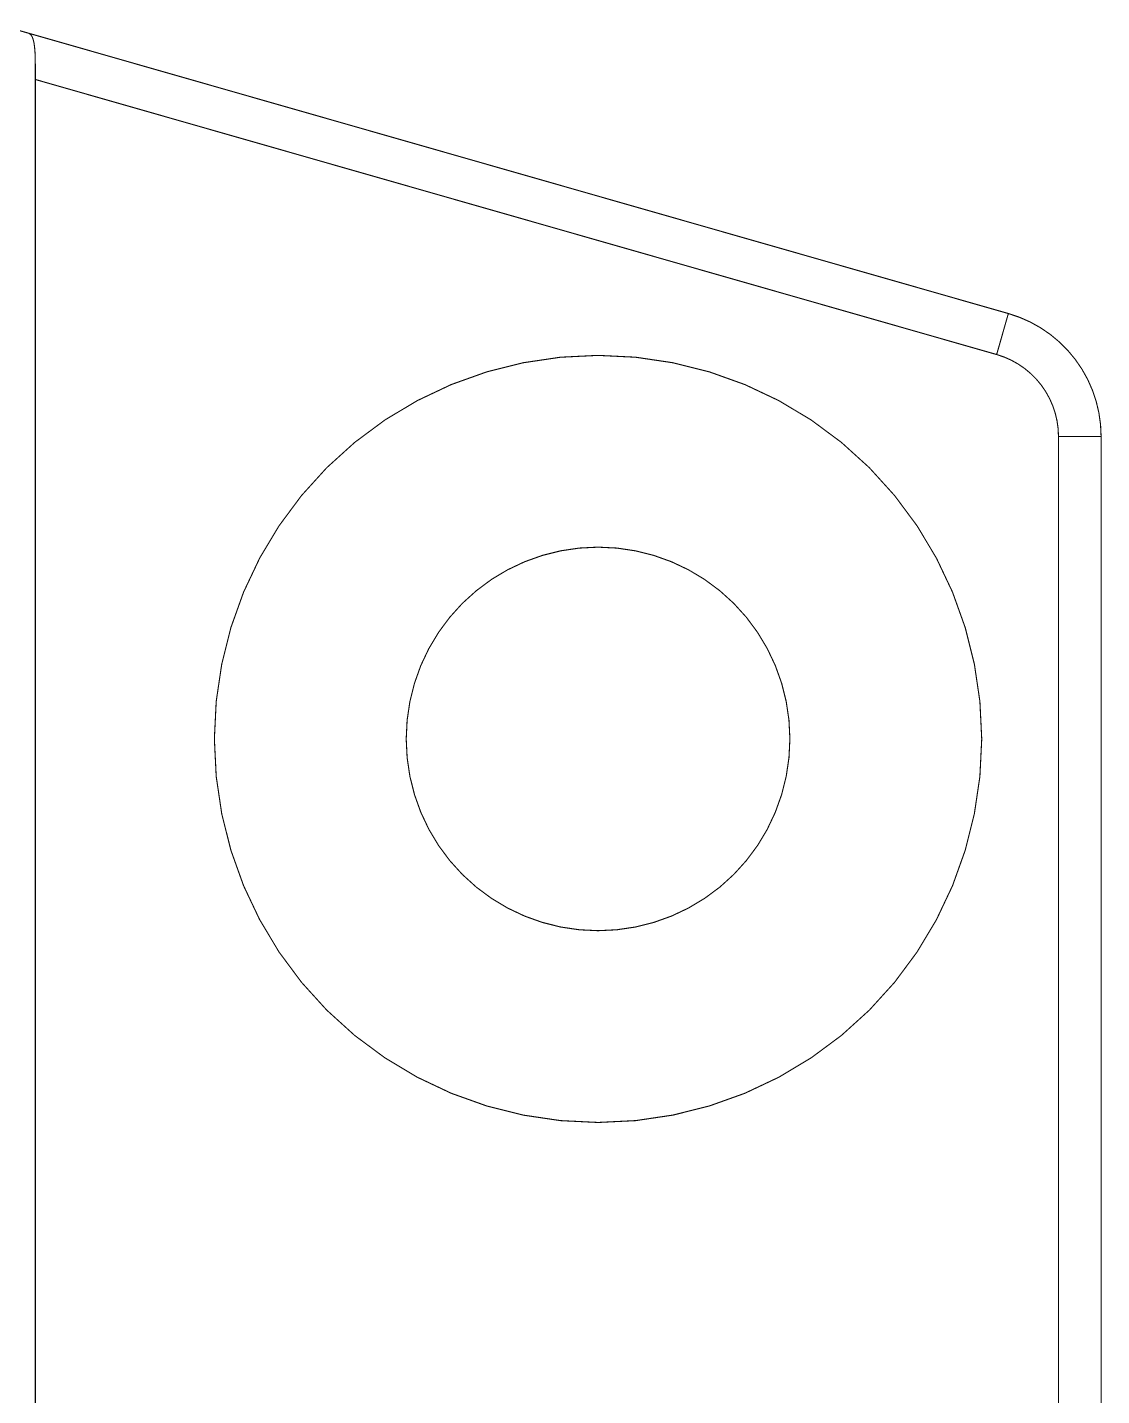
# Model space of a CAD drawing. Header units: millimetres. Extents: x 10 to 120, y 82 to 138.
# Drawn here: x 107.28 to 119.88, y 120.53 to 136.58 of the extents above; entities that cross this region are included whole.
import ezdxf

# ---------------------------------------------------------------- set-up
doc = ezdxf.new("R2010")
doc.units = ezdxf.units.MM
doc.layers.add('Mechanical10', color=56, linetype='Continuous')
doc.layers.add('Mechanical9', color=56, linetype='Continuous')

msp = doc.modelspace()

# ---------------------------------------------------------------- linework, layer by layer
at = {"layer": 'Mechanical10', "const_width": 0.0127}
for points in [[(107.369, 135.968), (118.644, 132.741)], [(118.644, 132.741), (118.781, 133.222)], [(119.369, 88.682), (119.369, 131.78)], [(119.369, 131.78), (119.869, 131.78)]]:
    msp.add_lwpolyline(points, dxfattribs=at)
at = {"layer": 'Mechanical10', "const_width": 0.00635}
for points in [[(107.366, 135.968, 1), (107.372, 135.968, 1)], [(118.778, 133.222, 1), (118.785, 133.222, 1)], [(118.641, 132.741, 1), (118.647, 132.741, 1)], [(118.641, 132.741, 1), (118.647, 132.741, 1)], [(118.641, 132.741, 1), (118.647, 132.741, 1)], [(119.366, 131.78, 1), (119.372, 131.78, 1)], [(119.366, 131.78, 1), (119.372, 131.78, 1)], [(119.366, 131.78, 1), (119.372, 131.78, 1)], [(119.866, 131.78, 1), (119.872, 131.78, 1)]]:
    msp.add_lwpolyline(points, format="xyb", close=True, dxfattribs=at)
at = {"layer": 'Mechanical10', "const_width": 0.0127}
msp.add_lwpolyline([(118.644, 132.741, -0.334747), (119.369, 131.78)], format="xyb", dxfattribs=at)
at = {"layer": 'Mechanical9', "const_width": 0.0127}
for points in [[(107.071, 136.573), (107.283, 136.513)], [(107.283, 136.513), (118.781, 133.222)], [(107.368, 136.206), (107.369, 136.128)], [(107.369, 136.128), (107.369, 136.048)], [(107.369, 135.968), (107.369, 136.048)], [(107.369, 84.494), (107.369, 135.968)], [(119.869, 88.682), (119.869, 131.78)]]:
    msp.add_lwpolyline(points, dxfattribs=at)
at = {"layer": 'Mechanical9'}
for points, const_width in [([(107.28, 136.513, 1), (107.286, 136.513, 1)], 0.00635), ([(107.28, 136.513, 1), (107.286, 136.513, 1)], 0.00635), ([(107.28, 136.513, 1), (107.286, 136.513, 1)], 0.00635), ([(107.325, 136.475, 1), (107.331, 136.475, 1)], 0.00635), ([(107.325, 136.475, 1), (107.331, 136.475, 1)], 0.00635), ([(107.34, 136.439, 1), (107.347, 136.439, 1)], 0.00635), ([(107.34, 136.439, 1), (107.347, 136.439, 1)], 0.00635), ([(107.351, 136.393, 1), (107.358, 136.393, 1)], 0.00635), ([(107.351, 136.393, 1), (107.358, 136.393, 1)], 0.00635), ([(107.358, 136.339, 1), (107.365, 136.339, 1)], 0.00635), ([(107.358, 136.339, 1), (107.365, 136.339, 1)], 0.00635), ([(107.362, 136.277, 1), (107.369, 136.277, 1)], 0.00635), ([(107.362, 136.277, 1), (107.369, 136.277, 1)], 0.00635), ([(107.365, 136.206, 1), (107.371, 136.206, 1)], 0.00635), ([(107.365, 136.206, 1), (107.371, 136.206, 1)], 0.00635), ([(107.365, 136.128, 1), (107.372, 136.128, 1)], 0.00635), ([(107.365, 136.128, 1), (107.372, 136.128, 1)], 0.00635), ([(107.366, 136.048, 1), (107.372, 136.048, 1)], 0.00635), ([(107.366, 136.048, 1), (107.372, 136.048, 1)], 0.00635), ([(107.366, 135.968, 1), (107.372, 135.968, 1)], 0.00635), ([(107.366, 135.968, 1), (107.372, 135.968, 1)], 0.00635), ([(118.778, 133.222, 1), (118.785, 133.222, 1)], 0.00635), ([(118.778, 133.222, 1), (118.785, 133.222, 1)], 0.00635), ([(118.469, 128.231, 1), (109.469, 128.231, 1)], 0.0127), ([(119.866, 131.78, 1), (119.872, 131.78, 1)], 0.00635), ([(119.866, 131.78, 1), (119.872, 131.78, 1)], 0.00635), ([(116.219, 128.231, 1), (111.719, 128.231, 1)], 0.0127), ([(109.466, 128.231, 1), (109.472, 128.231, 1)], 0.00635), ([(111.716, 128.231, 1), (111.722, 128.231, 1)], 0.00635), ([(116.216, 128.231, 1), (116.222, 128.231, 1)], 0.00635), ([(118.466, 128.231, 1), (118.472, 128.231, 1)], 0.00635)]:
    msp.add_lwpolyline(points, format="xyb", close=True, dxfattribs=dict(at, const_width=const_width))
at = {"layer": 'Mechanical9', "const_width": 0.0127}
for points in [[(107.283, 136.513, -0.19327), (107.328, 136.475)], [(107.328, 136.475, -0.058673), (107.343, 136.439)], [(107.343, 136.439, -0.033161), (107.354, 136.393)], [(107.354, 136.393, -0.020246), (107.361, 136.339)], [(107.361, 136.339, -0.011804), (107.366, 136.277)], [(107.366, 136.277, -0.006629), (107.368, 136.206)], [(118.781, 133.222, -0.334747), (119.869, 131.78)]]:
    msp.add_lwpolyline(points, format="xyb", dxfattribs=at)

doc.saveas('drawing.dxf')
